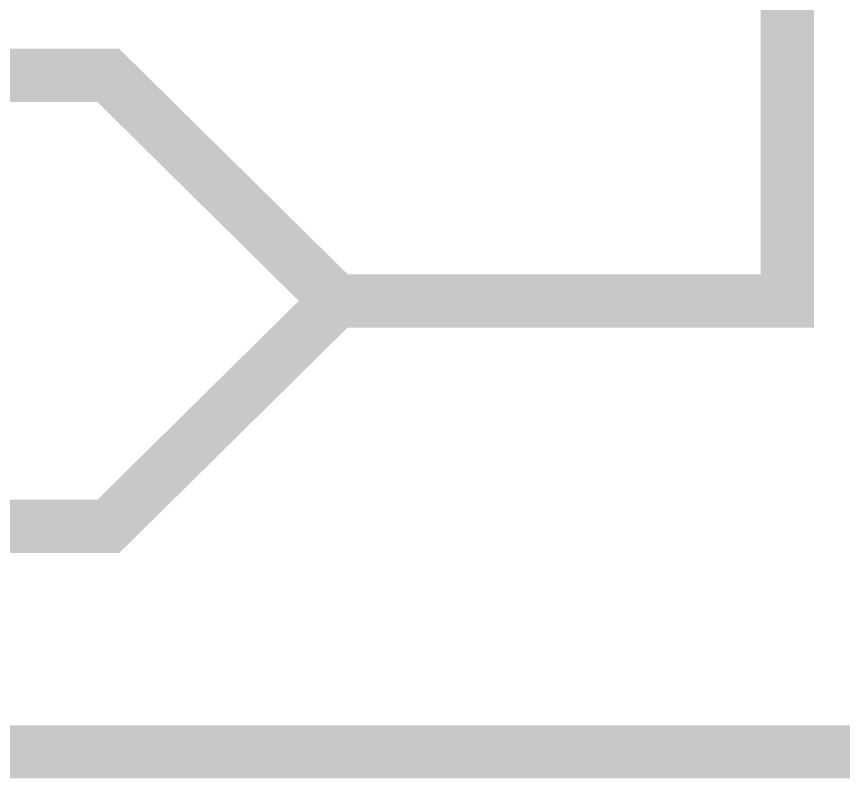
# Model space of a CAD drawing. Header units: inches. Extents: x 0 to 9.5, y -0.01 to 7.51.
# Drawn here: x 2.0305 to 2.2137, y 1.694 to 1.8627 of the extents above; entities that cross this region are included whole.
import ezdxf

# ---------------------------------------------------------------- set-up
doc = ezdxf.new("R2010")
doc.units = ezdxf.units.IN
doc.header["$MEASUREMENT"] = 0
doc.layers.add('Sheet', color=255, linetype='Continuous')

msp = doc.modelspace()

# ---------------------------------------------------------------- linework, layer by layer
at = {"layer": 'Sheet'}
for points in [[(2.10142, 1.79976, 0.0118, 0.0118, 0), (2.20127, 1.79976, 0.0118, 0.0118, 0), (2.20127, 1.89964, 0.0118, 0.0118, 0), (2.10142, 1.89964, 0.0118, 0.0118, 0)], [(1.30132, 1.69988, 0.0118, 0.0118, 0), (2.00091, 1.69988, 0.0118, 0.0118, 0), (2.10142, 1.69988, 0.0118, 0.0118, 0)], [(2.40096, 1.69988, 0.0118, 0.0118, 0), (2.10142, 1.69988, 0.0118, 0.0118, 0)]]:
    msp.add_lwpolyline(points, format="xyseb", dxfattribs=at)
for points in [[(1.54095, 1.74982, 0.0118, 0.0118, 0), (1.49103, 1.79976, 0.0118, 0.0118, 0), (1.54095, 1.8497, 0.0118, 0.0118, 0), (2.05083, 1.8497, 0.0118, 0.0118, 0), (2.10142, 1.79976, 0.0118, 0.0118, 0), (2.05083, 1.74982, 0.0118, 0.0118, 0), (1.54095, 1.74982, 0.0118, 0.0118, 0)], [(1.54095, 1.74982, 0.0039, 0.0039, 0), (1.49103, 1.79976, 0.0039, 0.0039, 0), (1.54095, 1.8497, 0.0039, 0.0039, 0), (2.05083, 1.8497, 0.0039, 0.0039, 0), (2.10142, 1.79976, 0.0039, 0.0039, 0), (2.05083, 1.74982, 0.0039, 0.0039, 0), (1.54095, 1.74982, 0.0039, 0.0039, 0)]]:
    msp.add_lwpolyline(points, format="xyseb", close=True, dxfattribs=at)

doc.saveas('drawing.dxf')
